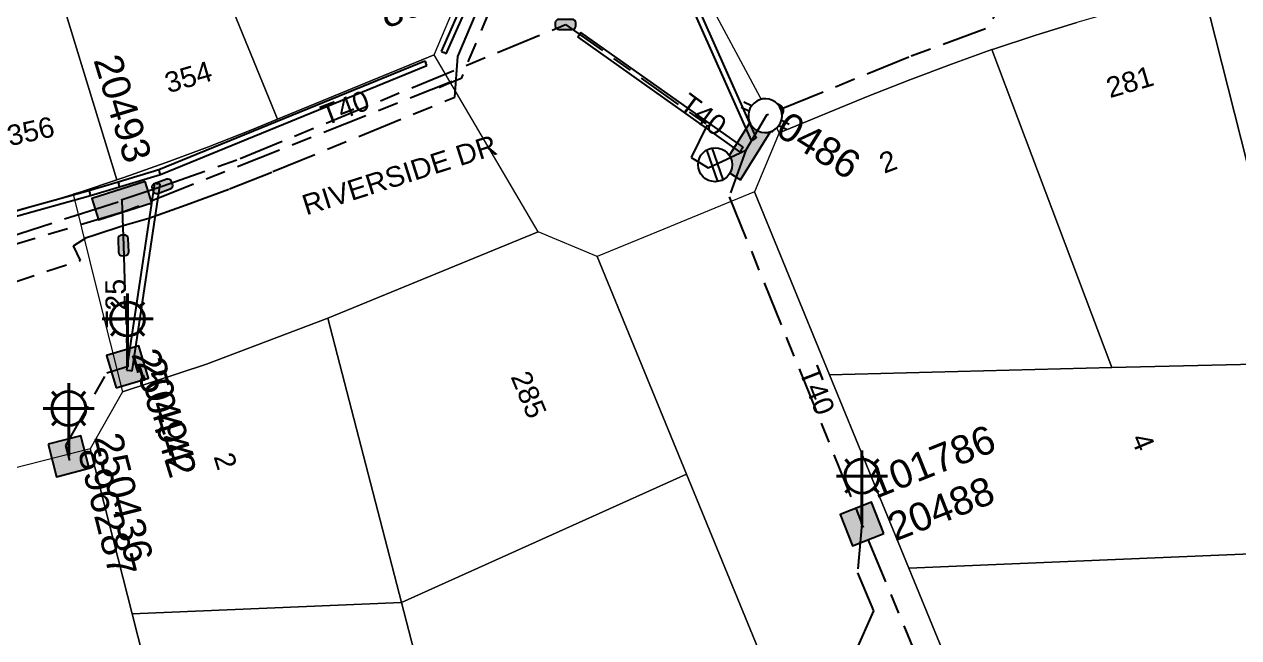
# Model space of a CAD drawing. Header units: metres. Extents: x 299140 to 300955, y 6226202 to 6227439.
# Drawn here: x 300205.7 to 300313, y 6226808.4 to 6226862.6 of the extents above; entities that cross this region are included whole.
import ezdxf
from ezdxf.enums import TextEntityAlignment as Align

# ---------------------------------------------------------------- set-up
doc = ezdxf.new("R2010")
doc.units = ezdxf.units.M
doc.linetypes.add('Cable Exist UG', pattern=[8.2, 4, -1.2, 1.8, -1.2])
doc.layers.get('0').update_dxf_attribs({"color": 6})
doc.layers.add('Cadastre Land Parcels_SP_EXT', color=9, linetype='Continuous', lineweight=5)
doc.layers.add('Cadastre Roads_SP_EXT', color=9, linetype='Continuous', lineweight=5)
for name, color, linetype in [('Duct_SP_EXT', 7, 'Continuous'), ('Equip_LV_EXT', 7, 'Continuous'), ('Equip_SP_SL_EXT', 7, 'Continuous'), ('Mains_HV_EXT', 7, 'Continuous'), ('Mains_LV_EXT', 7, 'Continuous'), ('Mains_LV_SL_EXT', 7, 'Continuous'), ('SupportsUG_SP_LV_EXT', 7, 'Continuous'), ('SupportsUG_SP_LV_SL_EXT', 7, 'Continuous')]:
    doc.layers.add(name, color=color, linetype=linetype)
doc.styles.add('COLUMN_LABEL', font='arial.ttf')
doc.styles.add('iecARIAL', font='arial.ttf', dxfattribs={"height": 2})
doc.styles.add('POLE_LABEL', font='arial.ttf')
doc.styles.get("Standard").update_dxf_attribs({"font": 'arial.ttf'})

# ---------------------------------------------------------------- blocks, each defined once
blk = doc.blocks.new('COLUMN_EXT')
blk.add_hatch(color=256).paths.add_polyline_path([(-1.49, 1.48), (-1.49, -1.49), (1.48, -1.49), (1.48, 1.48)])
blk.add_lwpolyline([(-1.49, -1.49), (1.48, -1.49), (1.48, 1.48), (-1.49, 1.48)], close=True)
for tag, height, style, flags, p in [('ASSET_NUM', 2.5, 'COLUMN_LABEL', 8, (2, 2)), ('STRUCTURE_PLANT_NUMBER', 0.2, 'POLE_LABEL', 9, (1.81, 0.03)), ('STREET_CODE', 0.2, 'COLUMN_LABEL', 9, (1.81, -0.2))]:
    blk.add_attdef(tag, text='', height=height, dxfattribs=dict(style=style, flags=flags)).set_placement(p, align=Align.MIDDLE_LEFT)
at = {"flags": 9}
for tag, p in [('COLUMN_TYPE', (1.81, -0.4)), ('OWNED_BY', (1.81, -0.6)), ('STATE', (1.81, -0.8)), ('USAGE', (1.81, -1)), ('STREETNAME', (1.81, -1.6)), ('SUBURB', (1.81, -1.8)), ('LEGEND', (1.81, -1.2)), ('LOCATION', (1.81, -1.4)), ('NOTES', (1.81, -2))]:
    blk.add_attdef(tag, text='', height=0.2, dxfattribs=at).set_placement(p, align=Align.MIDDLE_LEFT)
at = {"flags": 1}
blk.add_attdef('Z', (1.81, -2.35), '', height=0.2, dxfattribs=at)
blk = doc.blocks.new('PILLAR_EXT')
blk.add_hatch(color=256).paths.add_polyline_path([(-2.475, 0.99), (-2.475, -0.99), (2.475, -0.99), (2.475, 0.99)])
blk.add_lwpolyline([(-2.475, -0.99), (2.475, -0.99), (2.475, 0.99), (-2.475, 0.99)], close=True)
at = {"style": 'iecARIAL', "flags": 8}
blk.add_attdef('ASSET_NUM', (1.5, 3.5), '', height=2.5, dxfattribs=at)
for tag, p, flags in [('OWNED_BY', (0, -0.2), 9), ('STATE', (0, -0.4), 9), ('SUPPORT_TYPE', (0, -0.6), 9), ('USAGE', (0, -0.8), 9), ('LEGEND', (0, -1), 9), ('LOCATION', (0, -1.2), 9), ('STREETNAME', (0, -1.8), 9), ('SUBURB', (0, -2), 1), ('NOTES', (0, -1.4), 9), ('PARENT', (0, -1.6), 9)]:
    blk.add_attdef(tag, p, '', height=0.2, dxfattribs=dict(flags=flags))
blk = doc.blocks.new('SL_LANTERN_EXT')
at = {"lineweight": 40}
for p, q in [((0, 1.97), (0, 6.47)), ((-1.46, 5.68), (-1.06, 5.28)), ((1.46, 5.68), (1.06, 5.28)), ((-2.25, 4.22), (2.25, 4.22)), ((-1.46, 2.76), (-1.06, 3.16)), ((0, 0), (0, 2.72)), ((1.46, 2.76), (1.06, 3.16))]:
    blk.add_line(p, q, dxfattribs=at)
blk.add_circle((0, 4.22), 1.5, dxfattribs=at)
at = {"style": 'iecARIAL', "flags": 8}
blk.add_attdef('ASSET_NUM', (1.5, 1.5), '', height=2.5, dxfattribs=at)
for tag, p, height, flags in [('CONSTRUCTED_VOLTAGE', (0.98, -0.65), 0.2, 9), ('CONTROL_TYPE', (0.98, -0.85), 0.2, 9), ('LANTERN_PURPOSE', (0.98, -1.05), 0.2, 9), ('LANTERN_TYPE', (0.98, -1.25), 0.2, 9), ('LNUMBER', (2.18, -3.25), 2.5, 8), ('OPERATING_VOLTAGE', (0.98, -1.65), 0.2, 9), ('ORIENTATION', (0.98, -1.85), 0.2, 9), ('OWNED_BY', (0.98, -2.05), 0.2, 9), ('STATE', (0.98, -2.25), 0.2, 9), ('NO_PHASES', (0.98, -1.45), 0.2, 9), ('USAGE', (0.98, -2.45), 0.2, 9), ('CEXIST', (0.98, -2.65), 0.2, 9), ('CNEW', (0.98, -2.85), 0.2, 9), ('CNUMBER', (0.98, -3.05), 0.2, 9), ('CREMOVE', (0.98, -3.25), 0.2, 9), ('CREPLACE', (0.98, -3.45), 0.2, 9), ('LKINGHEIGHT', (0.98, -3.65), 0.2, 9), ('LBRACKET', (0.98, -3.85), 0.2, 9), ('LBRACKETVOCAB', (0.98, -4.05), 0.2, 9), ('LCATEGORY', (0.98, -4.25), 0.2, 9), ('LCHARGE1', (0.98, -4.45), 0.2, 9), ('LCHARGE1PERCENT', (0.98, -4.65), 0.2, 9), ('LCHARGE2', (0.98, -4.85), 0.2, 9), ('LCHARGE2PERCENT', (0.98, -5.05), 0.2, 9), ('LCHARGE3', (0.98, -5.25), 0.2, 9), ('LCHARGE3PERCENT', (0.98, -5.45), 0.2, 9), ('LEXIST', (0.98, -5.65), 0.2, 9), ('LLAMP', (0.98, -5.85), 0.2, 9), ('LLAMPVOCAB', (0.98, -6.05), 0.2, 9), ('LMAST', (0.98, -6.25), 0.2, 9), ('LMASTVOCAB', (0.98, -6.45), 0.2, 9), ('LNEW', (0.98, -6.65), 0.2, 9), ('LANTNUMBER', (0.98, -6.85), 0.2, 9), ('LOUTREACH', (0.98, -7.25), 0.2, 9), ('LOUTREACHVOCAB', (0.98, -7.45), 0.2, 9), ('LRATECODE', (0.98, -7.65), 0.2, 9), ('LREMOVE', (0.98, -7.85), 0.2, 9), ('LREPLACE', (0.98, -8.05), 0.2, 9), ('LTYPE', (0.98, -8.25), 0.2, 9), ('LTYPEVOCAB', (0.98, -8.45), 0.2, 9), ('LEGEND', (0.98, -8.65), 0.2, 9), ('STREETNAME', (0.98, -9.25), 0.2, 9), ('SUBURB', (0.98, -9.45), 0.2, 1), ('LOCATION', (0.98, -8.85), 0.2, 9), ('NOTES', (0.98, -9.05), 0.2, 9)]:
    blk.add_attdef(tag, p, '', height=height, dxfattribs=dict(flags=flags))
blk = doc.blocks.new('LV_STJ_EXT')
h = blk.add_hatch(color=256)
edge = h.paths.add_edge_path()
edge.add_ellipse((-0.59, 0.13), major_axis=(0.226, 0.226), ratio=1, start_angle=45, end_angle=135)
edge.add_line((-0.91, 0.13), (-0.91, -0.13))
edge.add_ellipse((-0.59, -0.13), major_axis=(0.226, 0.226), ratio=1, start_angle=135, end_angle=225)
edge.add_line((-0.59, -0.45), (0.59, -0.45))
edge.add_ellipse((0.59, -0.13), major_axis=(-0.226, 0.226), ratio=1, start_angle=135, end_angle=225)
edge.add_line((0.91, -0.13), (0.91, 0.13))
edge.add_ellipse((0.59, 0.13), major_axis=(-0.226, 0.226), ratio=1, start_angle=225, end_angle=315)
edge.add_line((0.59, 0.45), (-0.59, 0.45))
blk.add_lwpolyline([(-0.91, 0.13), (-0.91, -0.13, 0.414214), (-0.59, -0.45), (0.59, -0.45, 0.414214), (0.91, -0.13), (0.91, 0.13, 0.414214), (0.59, 0.45), (-0.59, 0.45, 0.414214)], format="xyb", close=True)
at = {"flags": 1}
blk.add_attdef('Z', (0, 0), '', height=0.2, dxfattribs=at)
at = {"flags": 9}
for tag, p in [('ORIENTATION', (0, 0)), ('USAGE', (0, -0.2)), ('LEGEND', (0, -0.4)), ('NOTES', (0, -0.6))]:
    blk.add_attdef(tag, text='', height=0.2, dxfattribs=at).set_placement(p, align=Align.MIDDLE_LEFT)
blk = doc.blocks.new('LV_UG_LINKS_OPEN_EXT')
for p, q in [((-0.25, 1.47), (-0.25, 2.22)), ((0.25, 1.47), (0.25, 2.22)), ((-0.25, -1.47), (-0.25, -2.22)), ((0.25, -1.47), (0.25, -2.22))]:
    blk.add_line(p, q)
at = {"flags": 9}
for tag, p in [('ACTUAL_STATUS', (0, 0)), ('CONSTRUCTED_VOLTAGE', (0, -0.2)), ('OPERATING_VOLTAGE', (0, -0.6)), ('ORIENTATION', (0, -0.8)), ('STATE', (0, -1)), ('NO_PHASES', (0, -0.4)), ('SWITCH_TYPE', (0, -1.2)), ('USAGE', (0, -1.4)), ('NOTES', (0, -1.6))]:
    blk.add_attdef(tag, text='', height=0.2, dxfattribs=at).set_placement(p, align=Align.MIDDLE_LEFT)
at = {"flags": 1}
blk.add_attdef('Z', (0, 0), '', height=0.2, dxfattribs=at)
blk.add_wipeout([(-0.25, 1.47), (-0.43, 1.43), (-0.61, 1.36), (-0.77, 1.28), (-0.93, 1.17), (-1.07, 1.05), (-1.19, 0.9), (-1.29, 0.75), (-1.38, 0.58), (-1.44, 0.4), (-1.48, 0.22), (-1.49, 0.03), (-1.49, -0.16), (-1.45, -0.34), (-1.4, -0.52), (-1.32, -0.69), (-1.23, -0.85), (-1.11, -1), (-0.98, -1.13), (-0.83, -1.24), (-0.66, -1.34), (-0.49, -1.41), (-0.31, -1.46), (-0.13, -1.49), (0.06, -1.49), (0.25, -1.47), (0.43, -1.43), (0.61, -1.36), (0.77, -1.28), (0.93, -1.17), (1.07, -1.05), (1.19, -0.9), (1.29, -0.75), (1.38, -0.58), (1.44, -0.4), (1.48, -0.22), (1.49, -0.03), (1.49, 0.16), (1.45, 0.34), (1.4, 0.52), (1.32, 0.69), (1.23, 0.85), (1.11, 1), (0.98, 1.13), (0.83, 1.24), (0.66, 1.34), (0.49, 1.41), (0.31, 1.46), (0.13, 1.49), (-0.06, 1.49)])
blk.add_lwpolyline([(0, -1.49, 1), (0, 1.49, 1)], format="xyb", close=True)
blk = doc.blocks.new('LV_UG_LINKS_CLOSED_EXT')
blk.add_wipeout([(-1.06, 1.06), (-1.18, 0.92), (-1.29, 0.76), (-1.37, 0.59), (-1.43, 0.42), (-1.48, 0.23), (-1.49, 0.05), (-1.49, -0.14), (-1.46, -0.33), (-1.41, -0.51), (-1.33, -0.68), (-1.24, -0.84), (-1.12, -0.99), (-0.99, -1.12), (-0.84, -1.24), (-0.68, -1.33), (-0.51, -1.41), (-0.33, -1.46), (-0.14, -1.49), (0.05, -1.49), (0.23, -1.48), (0.42, -1.43), (0.59, -1.37), (0.76, -1.29), (0.92, -1.18), (1.06, -1.06), (1.18, -0.92), (1.29, -0.76), (1.37, -0.59), (1.43, -0.42), (1.48, -0.23), (1.49, -0.05), (1.49, 0.14), (1.46, 0.33), (1.41, 0.51), (1.33, 0.68), (1.24, 0.84), (1.12, 0.99), (0.99, 1.12), (0.84, 1.24), (0.68, 1.33), (0.51, 1.41), (0.33, 1.46), (0.14, 1.49), (-0.05, 1.49), (-0.23, 1.48), (-0.42, 1.43), (-0.59, 1.37), (-0.76, 1.29), (-0.92, 1.18)])
for p, q in [((-0.25, -1.48), (-0.25, 1.48)), ((0.25, -1.48), (0.25, 1.48))]:
    blk.add_line(p, q)
blk.add_circle((0, 0), 1.5)
at = {"flags": 9}
for tag, p in [('ACTUAL_STATUS', (0, 0)), ('CONSTRUCTED_VOLTAGE', (0, -0.2)), ('OPERATING_VOLTAGE', (0, -0.6)), ('ORIENTATION', (0, -0.8)), ('STATE', (0, -1)), ('NO_PHASES', (0, -0.4)), ('SWITCH_TYPE', (0, -1.2)), ('USAGE', (0, -1.4)), ('NOTES', (0, -1.6))]:
    blk.add_attdef(tag, text='', height=0.2, dxfattribs=at).set_placement(p, align=Align.MIDDLE_LEFT)
at = {"flags": 1}
blk.add_attdef('Z', (0, 0), '', height=0.2, dxfattribs=at)

msp = doc.modelspace()

# ---------------------------------------------------------------- linework, layer by layer
at = {"layer": 'Cadastre Land Parcels_SP_EXT', "linetype": 'Continuous'}
for points in [[(300241.93, 6226859.89), (300244.37, 6226865.71), (300235.4, 6226887.56), (300217.45, 6226880.2), (300228.09, 6226854.22), (300241.93, 6226859.89)], [(300214.5, 6226849.05), (300218.25, 6226850.38), (300221.98, 6226851.77), (300225.72, 6226853.25), (300228.09, 6226854.22), (300217.45, 6226880.2), (300205.75, 6226875.41), (300213.88, 6226848.85), (300214.5, 6226849.05)], [(300199.25, 6226844.51), (300203.09, 6226845.53), (300206.92, 6226846.63), (300210.02, 6226847.59), (300210.72, 6226847.8), (300213.88, 6226848.85), (300205.75, 6226875.41), (300200.92, 6226874.22), (300190.97, 6226871.78), (300197.94, 6226844.19), (300199.25, 6226844.51)], [(300326.16, 6226830.27), (300332.47, 6226869.86), (300328.85, 6226869.37), (300325.04, 6226868.79), (300321.23, 6226868.14), (300317.43, 6226867.42), (300313.65, 6226866.64), (300309.87, 6226865.8), (300318.26, 6226832.67), (300318.92, 6226828.84), (300326.16, 6226830.27)], [(300318.26, 6226832.67), (300309.87, 6226865.8), (300306.14, 6226864.84), (300302.42, 6226863.82), (300298.71, 6226862.75), (300295.02, 6226861.61), (300291.36, 6226860.41), (300291.2, 6226860.36), (300301.8, 6226832.26), (300318.26, 6226832.67)], [(300301.8, 6226832.26), (300291.2, 6226860.36), (300287.65, 6226859.07), (300283.95, 6226857.69), (300280.28, 6226856.23), (300272.41, 6226853.01), (300270.23, 6226847.79), (300270.82, 6226846.34), (300276.86, 6226831.64), (300301.8, 6226832.26)], [(300256.34, 6226842.09), (300251.13, 6226844.27), (300232.52, 6226836.64), (300239.04, 6226811.5), (300264.24, 6226822.84), (300256.34, 6226842.09)], [(300239.04, 6226811.5), (300232.52, 6226836.64), (300221.8, 6226832.57), (300214.37, 6226830.13), (300211.53, 6226825.1), (300215.24, 6226810.5), (300239.04, 6226811.5)], [(300318.92, 6226828.84), (300318.26, 6226832.67), (300301.8, 6226832.26), (300276.86, 6226831.64), (300283.88, 6226814.54), (300321.11, 6226816.11), (300318.92, 6226828.84)], [(300273.51, 6226798.05), (300272.57, 6226802.56), (300264.24, 6226822.84), (300239.04, 6226811.5), (300242.76, 6226797.17), (300273.51, 6226798.05)], [(300321.94, 6226810.42), (300321.11, 6226816.11), (300283.88, 6226814.54), (300290.5, 6226798.41), (300323.59, 6226799.12), (300321.94, 6226810.42)], [(300242.76, 6226797.17), (300239.04, 6226811.5), (300215.24, 6226810.5), (300217.21, 6226802.74), (300215.72, 6226791.06), (300242.82, 6226787.52), (300242.76, 6226797.17)]]:
    msp.add_lwpolyline(points, close=True, dxfattribs=at)
at = {"layer": 'Cadastre Roads_SP_EXT', "linetype": 'Continuous'}
for points in [[(300263.89, 6226868.89), (300272.41, 6226853.01), (300280.28, 6226856.23), (300280.28, 6226856.23), (300283.96, 6226857.69), (300287.65, 6226859.07), (300291.2, 6226860.36), (300291.36, 6226860.41), (300295.02, 6226861.61), (300298.71, 6226862.75)], [(300290.5, 6226798.41), (300283.88, 6226814.54), (300276.86, 6226831.64), (300276.86, 6226831.64), (300270.82, 6226846.34), (300270.23, 6226847.79), (300262.22, 6226844.5), (300256.34, 6226842.09), (300264.24, 6226822.84), (300272.57, 6226802.56)], [(300187.14, 6226724.87), (300211.94, 6226721.71), (300213.93, 6226721.46), (300215.41, 6226734.1), (300217.52, 6226751.23), (300218.5, 6226758.37), (300212.69, 6226767.59), (300213.24, 6226771.61), (300215.72, 6226791.06), (300217.21, 6226802.74), (300215.24, 6226810.5), (300215.24, 6226810.5), (300211.53, 6226825.1), (300203.07, 6226822.94)]]:
    msp.add_lwpolyline(points, dxfattribs=at)
msp.add_lwpolyline([(300221.8, 6226832.57), (300232.52, 6226836.64), (300251.13, 6226844.27), (300241.93, 6226859.89), (300228.09, 6226854.22), (300225.72, 6226853.25), (300221.98, 6226851.77), (300218.25, 6226850.38), (300214.5, 6226849.05), (300213.88, 6226848.85), (300210.72, 6226847.8), (300210.02, 6226847.59), (300212.21, 6226838.78), (300214.37, 6226830.13), (300221.8, 6226832.57)], close=True, dxfattribs=at)
at = {"layer": 'Duct_SP_EXT'}
for p, q in [((300242.56, 6226860.19), (300245.12, 6226866)), ((300243, 6226859.99), (300245.64, 6226865.99)), ((300254.62, 6226861.48), (300254.76, 6226861.68)), ((300254.9, 6226861.87), (300254.76, 6226861.68)), ((300217.58, 6226849.76), (300241.11, 6226859.38)), ((300241.11, 6226859.38), (300241.2, 6226859.16)), ((300241.29, 6226858.94), (300241.2, 6226859.16)), ((300242.56, 6226860.19), (300242.78, 6226860.09)), ((300243, 6226859.99), (300242.78, 6226860.09)), ((300217.74, 6226849.31), (300241.29, 6226858.94)), ((300214, 6226848.69), (300217.58, 6226849.76)), ((300217.58, 6226849.76), (300217.66, 6226849.53)), ((300217.74, 6226849.31), (300217.66, 6226849.53)), ((300211.42, 6226847.92), (300214, 6226848.69)), ((300214, 6226848.69), (300214.06, 6226848.46)), ((300214, 6226848.69), (300214.06, 6226848.46)), ((300214.13, 6226848.23), (300214.06, 6226848.46)), ((300214.13, 6226848.23), (300214.06, 6226848.46)), ((300214.13, 6226848.23), (300217.74, 6226849.31)), ((300214.76, 6226832.04), (300217.24, 6226848.55)), ((300215.23, 6226831.96), (300217.71, 6226848.48)), ((300217.24, 6226848.55), (300217.47, 6226848.51)), ((300217.71, 6226848.48), (300217.47, 6226848.51)), ((300197.96, 6226844.18), (300211.42, 6226847.92)), ((300198.09, 6226843.72), (300211.55, 6226847.46)), ((300211.42, 6226847.92), (300211.49, 6226847.69)), ((300211.55, 6226847.46), (300211.49, 6226847.69)), ((300211.55, 6226847.46), (300214.13, 6226848.23)), ((300214.76, 6226832.04), (300215, 6226832)), ((300215.23, 6226831.96), (300215, 6226832))]:
    msp.add_line(p, q, dxfattribs=at)
at = {"layer": 'Mains_HV_EXT', "linetype": 'Cable Exist UG'}
msp.add_lwpolyline([(300231.65, 6226882.28), (300233.58, 6226881.93), (300239.88, 6226884.54), (300239.88, 6226884.54), (300246.57, 6226868.26), (300247.61, 6226865.73), (300244.3, 6226857.81), (300242.38, 6226857.02), (300243.51, 6226857.54), (300214.51, 6226846.02), (300200.06, 6226841.71), (300183.57, 6226838.21), (300178.87, 6226837.33), (300168.73, 6226836.24), (300157.04, 6226835.4)], dxfattribs=at)
at = {"layer": 'Mains_LV_EXT', "linetype": 'Cable Exist UG'}
for points in [[(300202.77, 6226839.15), (300210.66, 6226841.74), (300210.05, 6226843.01), (300211.2, 6226843.76), (300211.94, 6226843.99), (300214.43, 6226844.82), (300216.71, 6226845.46), (300216.71, 6226845.46), (300220.02, 6226846.63), (300223.85, 6226848.06), (300227.68, 6226849.58), (300243.76, 6226856.16), (300244.03, 6226859.75), (300244.03, 6226859.75), (300245.83, 6226864.07), (300248.65, 6226865.45), (300248.06, 6226867.26), (300248.06, 6226867.26), (300247.5, 6226868.64), (300240.99, 6226884.48), (300233.27, 6226881.52), (300231.65, 6226882.28)], [(300217.9, 6226848.28), (300224.79, 6226850.74), (300253.54, 6226862.58)], [(300214.27, 6226847.08), (300217.9, 6226848.28)], [(300198.61, 6226842.29), (300204.32, 6226843.8), (300210.19, 6226845.7), (300214.33, 6226847.02)], [(300214.33, 6226847.02), (300214.46, 6226843.06)], [(300214.46, 6226843.06), (300214.83, 6226832.34)], [(300279.73, 6226818.46), (300279.35, 6226814.14), (300280.75, 6226810.77), (300275.18, 6226798.21), (300277.4, 6226787.6), (300277.59, 6226780.66)], [(300288.98, 6226766.03), (300288.13, 6226798.18), (300279.73, 6226818.46)]]:
    msp.add_lwpolyline(points, dxfattribs=at)
at = {"layer": 'Mains_LV_SL_EXT', "linetype": 'Cable Exist UG'}
msp.add_lwpolyline([(300209.73, 6226824.07), (300209.39, 6226825.38), (300213.01, 6226831.79), (300214.89, 6226832.4)], dxfattribs=at)

# ---------------------------------------------------------------- block references
at = {"layer": 'Equip_LV_EXT'}
msp.add_blockref('LV_STJ_EXT', (300253.54, 6226862.58), dxfattribs=at)
for p, rotation in [((300217.9, 6226848.28), 19.5776258681546), ((300214.46, 6226843.06), 271.93856882672)]:
    msp.add_blockref('LV_STJ_EXT', p, dxfattribs=dict(at, rotation=rotation))
at = {"layer": 'Equip_SP_SL_EXT'}
ref = msp.add_blockref('SL_LANTERN_EXT', (300214.83, 6226832.34), dxfattribs=at)
ref.add_attrib('ASSET_NUM', '250442', dxfattribs={"layer": '0', "height": 2.5, "rotation": 287.425, "style": 'iecARIAL'}).set_placement((300216.33, 6226833.84), align=Align.MIDDLE_LEFT)
ref = msp.add_blockref('SL_LANTERN_EXT', (300209.63, 6226824.43), dxfattribs=at)
ref.add_attrib('ASSET_NUM', '250436', dxfattribs={"layer": '0', "height": 2.5, "rotation": 284.2275, "style": 'iecARIAL'}).set_placement((300211.13, 6226825.93), align=Align.BOTTOM_LEFT)
ref = msp.add_blockref('SL_LANTERN_EXT', (300279.73, 6226818.46), dxfattribs=at)
ref.add_attrib('ASSET_NUM', '101786', dxfattribs={"layer": '0', "height": 2.5, "rotation": 21.7303, "style": 'iecARIAL'}).set_placement((300281.23, 6226819.96), align=Align.BOTTOM_LEFT)
at = {"layer": 'SupportsUG_SP_LV_EXT'}
ref = msp.add_blockref('PILLAR_EXT', (300214.33, 6226847.02), dxfattribs=dict(at, rotation=197.610564647385))
ref.add_attrib('ASSET_NUM', '20493', dxfattribs={"layer": '0', "height": 2.5, "rotation": 286.9568, "style": 'iecARIAL'}).set_placement((300215.83, 6226850.52), align=Align.MIDDLE_RIGHT)
ref = msp.add_blockref('PILLAR_EXT', (300269.47, 6226851.48), dxfattribs=dict(at, rotation=58.12938763215701))
ref.add_attrib('ASSET_NUM', '20486', dxfattribs={"layer": '0', "height": 2.5, "rotation": 328.0927, "style": 'iecARIAL'}).set_placement((300270.97, 6226854.98), align=Align.MIDDLE_LEFT)
at = {"layer": 'SupportsUG_SP_LV_SL_EXT'}
ref = msp.add_blockref('COLUMN_EXT', (300246.02, 6226866.97), dxfattribs=dict(at, rotation=115.8502675775708))
ref.add_attrib('ASSET_NUM', '896286', dxfattribs={"layer": '0', "height": 2.5, "rotation": 22.105, "style": 'COLUMN_LABEL'}).set_placement((300248.02, 6226867.72), align=Align.MIDDLE_RIGHT)
ref = msp.add_blockref('COLUMN_EXT', (300214.83, 6226832.34), dxfattribs=dict(at, rotation=16.7387346205426))
ref.add_attrib('ASSET_NUM', '20494', dxfattribs={"layer": '0', "height": 2.5, "rotation": 286.7026, "style": 'COLUMN_LABEL'}).set_placement((300216.83, 6226833.09), align=Align.MIDDLE_LEFT)
ref = msp.add_blockref('COLUMN_EXT', (300209.63, 6226824.43), dxfattribs=dict(at, rotation=284.4646870222116))
ref.add_attrib('ASSET_NUM', '896287', dxfattribs={"layer": '0', "height": 2.5, "rotation": 284.2275, "style": 'COLUMN_LABEL'}).set_placement((300211.63, 6226825.18), align=Align.MIDDLE_LEFT)
ref = msp.add_blockref('COLUMN_EXT', (300279.73, 6226818.46), dxfattribs=dict(at, rotation=111.2869334080236))
ref.add_attrib('ASSET_NUM', '20488', dxfattribs={"layer": '0', "height": 2.5, "rotation": 21.3961, "style": 'COLUMN_LABEL'}).set_placement((300281.73, 6226819.21), align=Align.TOP_LEFT)

# ---------------------------------------------------------------- texts
at = {"layer": 'Cadastre Land Parcels_SP_EXT'}
for s, rotation, p in [('354', 16.2883, (300218.43, 6226856.49)), ('281', 16.29, (300301.64, 6226856.06)), ('356', 12.4218, (300204.41, 6226851.82)), ('2', 20.57, (300281.69, 6226849.38)), ('285', 292.6108, (300248.66, 6226831.47)), ('4', 292.6, (300303.47, 6226826.01)), ('2', 287.3467, (300222.42, 6226824.41))]:
    msp.add_text(s, height=1.8, rotation=rotation, dxfattribs=at).set_placement(p)
at = {"layer": 'Cadastre Roads_SP_EXT'}
msp.add_text('RIVERSIDE DR', height=1.8, rotation=17.7644, dxfattribs=at).set_placement((300230.62, 6226845.7))
at = {"layer": 'Mains_LV_EXT'}
for s, rotation, p in [('T40', 20.6866, (300232.34, 6226853.62)), ('T40', 323.5, (300263.41, 6226855.18)), ('T25', 90.7899, (300214.71, 6226835.78)), ('T40', 291.3599, (300274.15, 6226831.93))]:
    msp.add_text(s, height=1.8, rotation=rotation, dxfattribs=at).set_placement(p)

# ---------------------------------------------------------------- next in the draw order: block references
at = {"layer": 'Equip_LV_EXT', "rotation": 244.3589941360074}
msp.add_blockref('LV_UG_LINKS_OPEN_EXT', (300271.18, 6226854.52), dxfattribs=at)

# ---------------------------------------------------------------- next in the draw order: linework, layer by layer
at = {"layer": 'Duct_SP_EXT'}
for p in [(300269.95, 6226852.33), (300270.39, 6226852.53)]:
    msp.add_line(p, (300270.17, 6226852.43), dxfattribs=at)
at = {"layer": 'Mains_LV_EXT', "linetype": 'Cable Exist UG'}
msp.add_lwpolyline([(300304.57, 6226882.35), (300290.66, 6226862.18), (300283.88, 6226859.7), (300271.3, 6226854.56), (300269.47, 6226851.48)], dxfattribs=at)

# ---------------------------------------------------------------- next in the draw order: block references
at = {"layer": 'Equip_LV_EXT', "rotation": 19.15813921453059}
msp.add_blockref('LV_UG_LINKS_CLOSED_EXT', (300266.75, 6226850.19), dxfattribs=at)

# ---------------------------------------------------------------- next in the draw order: linework, layer by layer
at = {"layer": 'Duct_SP_EXT'}
for p, q in [((300263.49, 6226866.84), (300269.95, 6226852.33)), ((300263.93, 6226867.04), (300270.39, 6226852.53)), ((300268.94, 6226851.34), (300254.62, 6226861.48)), ((300269.22, 6226851.73), (300254.9, 6226861.87)), ((300269.22, 6226851.73), (300269.08, 6226851.53)), ((300268.94, 6226851.34), (300269.08, 6226851.53))]:
    msp.add_line(p, q, dxfattribs=at)
at = {"layer": 'Mains_LV_EXT', "linetype": 'Cable Exist UG'}
for points in [[(300253.54, 6226862.58), (300266.06, 6226853.7), (300264.65, 6226850.82), (300266.15, 6226849.91), (300269.47, 6226851.48)], [(300269.47, 6226851.48), (300268, 6226847.36), (300279.73, 6226818.46)]]:
    msp.add_lwpolyline(points, dxfattribs=at)

doc.saveas('drawing.dxf')
